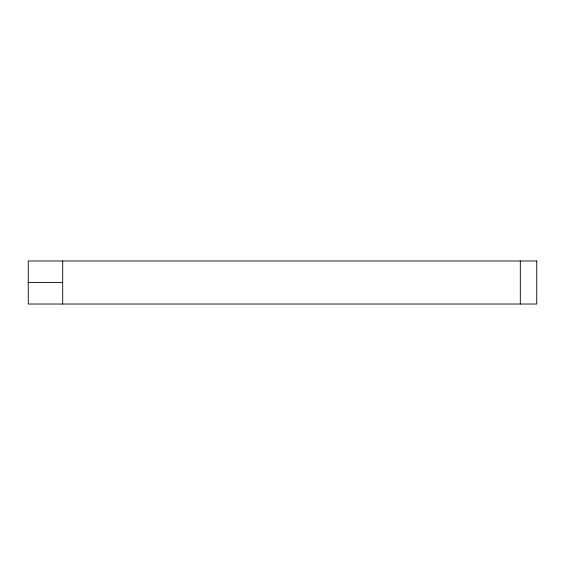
<?xml version="1.0" encoding="UTF-8"?>
<svg xmlns="http://www.w3.org/2000/svg" width="565" height="565" viewBox="0 0 565 565"><rect width="100%" height="100%" fill="white"/><g stroke="black" fill="none" stroke-linecap="round" stroke-linejoin="round"><path stroke-width="0.85" d="M28.25 282.5L62.694 282.5M520.309 260.974L520.309 304.027M62.694 260.974L62.694 304.027M536.75 260.974L28.25 260.974L28.25 304.027L536.75 304.027L536.75 260.974"/></g></svg>
